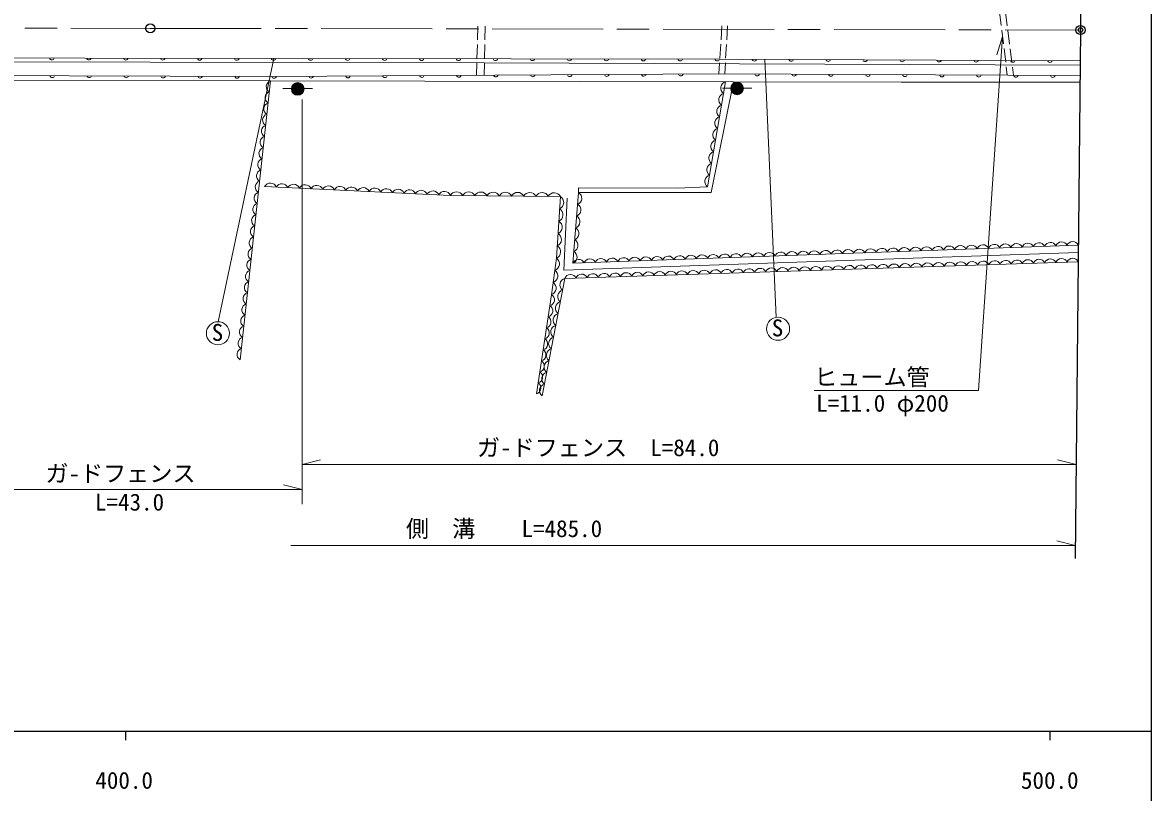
# Model space of a CAD drawing. Units: millimetres, scale not verified. Extents: x 40000 to 680000, y 20000 to 380000.
# Drawn here: x 456854 to 579000, y 198357 to 281625 of the extents above; entities that cross this region are included whole.
import ezdxf
from ezdxf.enums import TextEntityAlignment as Align

# ---------------------------------------------------------------- set-up
doc = ezdxf.new("R2010")
doc.units = ezdxf.units.MM
doc.header["$LTSCALE"] = 1000
doc.header["$PDMODE"] = 32
doc.header["$PDSIZE"] = 500
doc.linetypes.add('CHAIN', pattern=[18.5, 12, -1.5, 3.5, -1.5])
for name, color, linetype, lineweight in [('M-BGD', 7, 'Continuous', 13), ('M-BMK', 2, 'CHAIN', 13), ('M-BMK-SRVR', 3, 'Continuous', 25), ('M-STR-HTXT', 7, 'Continuous', 13), ('M-TTL-BAND', 7, 'Continuous', 25)]:
    doc.layers.add(name, color=color, linetype=linetype, lineweight=lineweight)
doc.layers.add('M-OTRS', color=6, linetype='Continuous')
doc.styles.add('ＭＳ ゴシック', font='')
doc.styles.get('ＭＳ ゴシック').set_extended_font_data('MS Gothic')

msp = doc.modelspace()

# ---------------------------------------------------------------- hatches: boundary and pattern name
at = {"layer": 'M-BGD'}
for points in [[(487311, 274454, 0.97359), (485946, 274490, 0.01338), (485945, 274454, 1)], [(534849, 274499, 0.97359), (533485, 274535, 0.01338), (533484, 274499, 0.41421), (534166, 273816, 0.41421)]]:
    msp.add_hatch(color=256, dxfattribs=at).paths.add_polyline_path(points)

# ---------------------------------------------------------------- linework, layer by layer
for p, q in [((562576, 282794), (562755, 281305)), ((563200, 282760), (563389, 281272)), ((506129, 281251), (506080, 279751)), ((506917, 281248), (506883, 279748)), ((532532, 281272), (532435, 279775)), ((533130, 281268), (533043, 279771)), ((562815, 280808), (562994, 279319)), ((563453, 280776), (563642, 279288)), ((506063, 279252), (506014, 277753)), ((506872, 279249), (506839, 277749)), ((532403, 279277), (532306, 277780)), ((533014, 279272), (532926, 277774)), ((563054, 278823), (563233, 277333)), ((563705, 278792), (563894, 277304)), ((440032, 277392), (487026, 277323)), ((478012, 249270), (484034, 277750)), ((487026, 277323), (506791, 277284)), ((506791, 277284), (571287, 277014)), ((532274, 277281), (532196, 276079)), ((532897, 277275), (532827, 276075)), ((537168, 277652), (538394, 249742)), ((505998, 277253), (505954, 275930)), ((506827, 277249), (506798, 275935)), ((563293, 276837), (563403, 275923)), ((563958, 276808), (564071, 275920)), ((439944, 275427), (483691, 275336)), ((483691, 275336), (480390, 245162)), ((483691, 275336), (533785, 275227)), ((532912, 275229), (530980, 263855)), ((531372, 263244), (533785, 275227)), ((533785, 275227), (551907, 275171)), ((551907, 275171), (571268, 275187)), ((485032, 274490), (485946, 274490)), ((487325, 274490), (488239, 274490)), ((532571, 274535), (533485, 274535)), ((534864, 274535), (535778, 274535)), ((530980, 263855), (527695, 263715)), ((515772, 262619), (515433, 254828)), ((527695, 263715), (517008, 263755)), ((517008, 263755), (517011, 263236)), ((517011, 263236), (531372, 263244)), ((515433, 254828), (571082, 256761))]:
    msp.add_line(p, q, dxfattribs=at)
for points in [[(440023, 277819), (487095, 277745), (532320, 277674), (571292, 277500)], [(440064, 275945), (483713, 275804), (532196, 276079), (571275, 275884)], [(512447, 241458), (514092, 252195), (514631, 256143), (515049, 262812), (503146, 262932), (483048, 263889)], [(571090, 257563), (516400, 255595), (517011, 263236)], [(571071, 255757), (515528, 253960), (513075, 241249)]]:
    msp.add_lwpolyline(points, dxfattribs=at)
for centre, radius in [((486628, 274454), 683), ((534166, 274499), 683), ((477994, 248021), 1250), ((538598, 248509), 1250)]:
    msp.add_circle(centre, radius, dxfattribs=at)
for centre, radius, start, end in [((460023, 277844), 256, 192.59039, 347.22962), ((464023, 277838), 256, 192.59039, 347.22962), ((468023, 277831), 256, 192.59039, 347.22962), ((472023, 277825), 256, 192.59039, 347.22962), ((476023, 277819), 256, 192.59039, 347.22962), ((480023, 277813), 256, 192.59039, 347.22962), ((484023, 277806), 256, 192.59039, 347.22962), ((488023, 277800), 256, 192.59039, 347.22963), ((492023, 277794), 256, 192.59039, 347.22963), ((496023, 277787), 256, 192.59039, 347.22963), ((500023, 277781), 256, 192.59039, 347.22963), ((504023, 277775), 256, 192.59039, 347.22963), ((508023, 277769), 256, 192.59039, 347.22963), ((512023, 277762), 256, 192.59039, 347.22963), ((516023, 277756), 256, 192.59039, 347.22963), ((520023, 277750), 256, 192.59039, 347.22963), ((524023, 277743), 256, 192.59039, 347.22963), ((528023, 277737), 256, 192.59039, 347.22963), ((532023, 277731), 256, 192.59039, 347.22963), ((536023, 277714), 256, 192.42439, 347.06362), ((540023, 277696), 256, 192.42439, 347.06362), ((544023, 277678), 256, 192.42439, 347.06362), ((548023, 277660), 256, 192.42439, 347.06362), ((552023, 277642), 256, 192.42439, 347.06362), ((556023, 277624), 256, 192.42439, 347.06362), ((560023, 277607), 256, 192.42439, 347.06362), ((564022, 277589), 256, 192.42439, 347.06362), ((568022, 277571), 256, 192.42439, 347.06362), ((528063, 276111), 256, 193.00519, 347.64442), ((536329, 276114), 256, 192.39493, 347.03416), ((460064, 275937), 256, 192.49467, 347.1339), ((464064, 275924), 256, 192.49467, 347.1339), ((468064, 275911), 256, 192.49467, 347.1339), ((472064, 275898), 256, 192.49467, 347.1339), ((476064, 275885), 256, 192.49467, 347.1339), ((480064, 275872), 256, 192.49467, 347.1339), ((483884, 274704), 661, 106.99594, 240.51773), ((484064, 275862), 256, 193.00519, 347.64442), ((488064, 275885), 256, 193.00519, 347.64442), ((492064, 275907), 256, 193.00519, 347.64442), ((496064, 275930), 256, 193.00519, 347.64442), ((500063, 275953), 256, 193.00519, 347.64442), ((504063, 275975), 256, 193.00519, 347.64442), ((508063, 275998), 256, 193.00519, 347.64442), ((512063, 276021), 256, 193.00519, 347.64442), ((516063, 276043), 256, 193.00519, 347.64442), ((520063, 276066), 256, 193.00519, 347.64442), ((524063, 276089), 256, 193.00519, 347.64442), ((533113, 274545), 714, 106.42692, 234.29603), ((540329, 276094), 256, 192.39493, 347.03416), ((544329, 276074), 256, 192.39493, 347.03416), ((548329, 276054), 256, 192.39493, 347.03416), ((552329, 276035), 256, 192.39493, 347.03416), ((556329, 276015), 256, 192.39493, 347.03416), ((560329, 275995), 256, 192.39493, 347.03416), ((564328, 275975), 256, 192.39493, 347.03416), ((568328, 275955), 256, 192.39493, 347.03416), ((483752, 273497), 661, 106.99594, 240.51773), ((532899, 273281), 714, 106.42692, 234.29603), ((483620, 272290), 661, 106.99594, 240.51773), ((532684, 272017), 714, 106.42692, 234.29603), ((483488, 271083), 661, 106.99594, 240.51773), ((532469, 270753), 714, 106.42692, 234.29603), ((483356, 269876), 661, 106.99594, 240.51773), ((532255, 269490), 714, 106.42692, 234.29603), ((483224, 268669), 661, 106.99594, 240.51773), ((532040, 268226), 714, 106.42692, 234.29603), ((483092, 267462), 661, 106.99594, 240.51773), ((531826, 266962), 714, 106.42692, 234.29603), ((482960, 266255), 661, 106.99594, 240.51773), ((531611, 265698), 714, 106.42692, 234.29603), ((482828, 265048), 661, 106.99594, 240.51773), ((531396, 264434), 714, 106.42692, 234.29603), ((482696, 263841), 661, 106.99594, 240.51773), ((483662, 263565), 694, 22.3485, 152.19887), ((484918, 263506), 694, 22.3485, 152.19887), ((486174, 263446), 694, 22.3485, 152.19887), ((487430, 263386), 694, 22.3485, 152.19887), ((488686, 263326), 694, 22.3485, 152.19887), ((489942, 263266), 694, 22.3485, 152.19887), ((491199, 263206), 694, 22.3485, 152.19887), ((492455, 263147), 694, 22.3485, 152.19887), ((482564, 262634), 661, 106.99594, 240.51773), ((493711, 263087), 694, 22.3485, 152.19887), ((494967, 263027), 694, 22.3485, 152.19887), ((496223, 262967), 694, 22.3485, 152.19887), ((497479, 262907), 694, 22.3485, 152.19887), ((498735, 262848), 694, 22.3485, 152.19887), ((499992, 262788), 694, 22.3485, 152.19887), ((501248, 262728), 694, 22.3485, 152.19887), ((502504, 262668), 694, 22.3485, 152.19887), ((503804, 262579), 747, 27.08978, 151.75858), ((505126, 262565), 747, 27.08978, 151.75858), ((506449, 262552), 747, 27.08978, 151.75858), ((507772, 262539), 747, 27.08978, 151.75858), ((509094, 262526), 747, 27.08978, 151.75858), ((510417, 262512), 747, 27.08978, 151.75858), ((511739, 262499), 747, 27.08978, 151.75858), ((513062, 262486), 747, 27.08978, 151.75858), ((514385, 262472), 747, 27.08978, 151.75858), ((514650, 262168), 758, 294.60089, 58.21445), ((516651, 262624), 710, 291.32623, 59.53517), ((482432, 261427), 661, 106.99594, 240.51773), ((514566, 260834), 758, 294.60089, 58.21445), ((516549, 261351), 710, 291.32623, 59.53517), ((482299, 260221), 661, 106.99594, 240.51773), ((516447, 260077), 710, 291.32623, 59.53517), ((482167, 259014), 661, 106.99594, 240.51773), ((514482, 259500), 758, 294.60089, 58.21445), ((516345, 258803), 710, 291.32623, 59.53517), ((482035, 257807), 661, 106.99594, 240.51773), ((514399, 258166), 758, 294.60089, 58.21445), ((516244, 257530), 710, 291.32623, 59.53517), ((565630, 257104), 662, 25.38461, 158.73771), ((566846, 257148), 662, 25.38461, 158.73771), ((568061, 257192), 662, 25.38461, 158.73771), ((569276, 257235), 662, 25.38461, 158.73771), ((570492, 257279), 662, 25.38461, 158.73771), ((481903, 256600), 661, 106.99594, 240.51773), ((514315, 256832), 758, 294.60089, 58.21445), ((516142, 256256), 710, 291.32623, 59.53517), ((531601, 255879), 662, 25.38461, 158.73771), ((532816, 255923), 662, 25.38461, 158.73771), ((534032, 255967), 662, 25.38461, 158.73771), ((535247, 256011), 662, 25.38461, 158.73771), ((536462, 256054), 662, 25.38461, 158.73771), ((537678, 256098), 662, 25.38461, 158.73771), ((538893, 256142), 662, 25.38461, 158.73771), ((540108, 256186), 662, 25.38461, 158.73771), ((541324, 256229), 662, 25.38461, 158.73771), ((542539, 256273), 662, 25.38461, 158.73771), ((543754, 256317), 662, 25.38461, 158.73771), ((544970, 256361), 662, 25.38461, 158.73771), ((546185, 256404), 662, 25.38461, 158.73771), ((547400, 256448), 662, 25.38461, 158.73771), ((548616, 256492), 662, 25.38461, 158.73771), ((549831, 256535), 662, 25.38461, 158.73771), ((551046, 256579), 662, 25.38461, 158.73771), ((552262, 256623), 662, 25.38461, 158.73771), ((553477, 256667), 662, 25.38461, 158.73771), ((554692, 256710), 662, 25.38461, 158.73771), ((555908, 256754), 662, 25.38461, 158.73771), ((557123, 256798), 662, 25.38461, 158.73771), ((558338, 256842), 662, 25.38461, 158.73771), ((559554, 256885), 662, 25.38461, 158.73771), ((560769, 256929), 662, 25.38461, 158.73771), ((561984, 256973), 662, 25.38461, 158.73771), ((563200, 257017), 662, 25.38461, 158.73771), ((564415, 257060), 662, 25.38461, 158.73771), ((481771, 255393), 661, 106.99594, 240.51773), ((514193, 255532), 751, 290.1095, 54.36017), ((517017, 255355), 662, 25.38461, 158.73771), ((518233, 255398), 662, 25.38461, 158.73771), ((519448, 255442), 662, 25.38461, 158.73771), ((520663, 255486), 662, 25.38461, 158.73771), ((521879, 255529), 662, 25.38461, 158.73771), ((523094, 255573), 662, 25.38461, 158.73771), ((524309, 255617), 662, 25.38461, 158.73771), ((525525, 255661), 662, 25.38461, 158.73771), ((526740, 255704), 662, 25.38461, 158.73771), ((527955, 255748), 662, 25.38461, 158.73771), ((529170, 255792), 662, 25.38461, 158.73771), ((530386, 255836), 662, 25.38461, 158.73771), ((545119, 254661), 656, 24.82839, 158.87774), ((546327, 254700), 656, 24.82839, 158.87774), ((547534, 254739), 656, 24.82839, 158.87774), ((548742, 254778), 656, 24.82839, 158.87774), ((549949, 254817), 656, 24.82839, 158.87774), ((551156, 254856), 656, 24.82839, 158.87774), ((552364, 254895), 656, 24.82839, 158.87774), ((553571, 254934), 656, 24.82839, 158.87774), ((554779, 254973), 656, 24.82839, 158.87774), ((555986, 255012), 656, 24.82839, 158.87774), ((557194, 255051), 656, 24.82839, 158.87774), ((558401, 255091), 656, 24.82839, 158.87774), ((559609, 255130), 656, 24.82839, 158.87774), ((560816, 255169), 656, 24.82839, 158.87774), ((562024, 255208), 656, 24.82839, 158.87774), ((563231, 255247), 656, 24.82839, 158.87774), ((564439, 255286), 656, 24.82839, 158.87774), ((565646, 255325), 656, 24.82839, 158.87774), ((566854, 255364), 656, 24.82839, 158.87774), ((568061, 255403), 656, 24.82839, 158.87774), ((569269, 255442), 656, 24.82839, 158.87774), ((570476, 255481), 656, 24.82839, 158.87774), ((481639, 254186), 661, 106.99594, 240.51773), ((514013, 254217), 751, 290.1095, 54.36017), ((516140, 253723), 656, 24.82839, 158.87774), ((517347, 253762), 656, 24.82839, 158.87774), ((518555, 253801), 656, 24.82839, 158.87774), ((519762, 253840), 656, 24.82839, 158.87774), ((520970, 253880), 656, 24.82839, 158.87774), ((522177, 253919), 656, 24.82839, 158.87774), ((523385, 253958), 656, 24.82839, 158.87774), ((524592, 253997), 656, 24.82839, 158.87774), ((525800, 254036), 656, 24.82839, 158.87774), ((527007, 254075), 656, 24.82839, 158.87774), ((528215, 254114), 656, 24.82839, 158.87774), ((529422, 254153), 656, 24.82839, 158.87774), ((530629, 254192), 656, 24.82839, 158.87774), ((531837, 254231), 656, 24.82839, 158.87774), ((533044, 254270), 656, 24.82839, 158.87774), ((534252, 254309), 656, 24.82839, 158.87774), ((535459, 254348), 656, 24.82839, 158.87774), ((536667, 254387), 656, 24.82839, 158.87774), ((537874, 254426), 656, 24.82839, 158.87774), ((539082, 254466), 656, 24.82839, 158.87774), ((540289, 254505), 656, 24.82839, 158.87774), ((541497, 254544), 656, 24.82839, 158.87774), ((542704, 254583), 656, 24.82839, 158.87774), ((543912, 254622), 656, 24.82839, 158.87774), ((481507, 252979), 661, 106.99594, 240.51773), ((513834, 252901), 751, 290.1095, 54.36017), ((515723, 253263), 724, 105.64871, 232.51024), ((481375, 251772), 661, 106.99594, 240.51773), ((513749, 251637), 655, 284.21331, 58.36634), ((515478, 251992), 724, 105.64871, 232.51024), ((481243, 250565), 661, 106.99594, 240.51773), ((513566, 250444), 655, 284.21331, 58.36634), ((515233, 250721), 724, 105.64871, 232.51024), ((481111, 249358), 661, 106.99594, 240.51773), ((513383, 249251), 655, 284.21331, 58.36634), ((514987, 249450), 724, 105.64871, 232.51024), ((480979, 248151), 661, 106.99594, 240.51773), ((513200, 248058), 655, 284.21331, 58.36634), ((514742, 248178), 724, 105.64871, 232.51024), ((480847, 246944), 661, 106.99594, 240.51773), ((513018, 246865), 655, 284.21331, 58.36634), ((514497, 246907), 724, 105.64871, 232.51024), ((480715, 245737), 661, 106.99594, 240.51773), ((512835, 245672), 655, 284.21331, 58.36634), ((514252, 245636), 724, 105.64871, 232.51024), ((512652, 244479), 655, 284.21331, 58.36634), ((514006, 244365), 724, 105.64871, 232.51024), ((512469, 243286), 655, 284.21331, 58.36634), ((513761, 243094), 724, 105.64871, 232.51024), ((512286, 242093), 655, 284.21331, 58.36634), ((513516, 241823), 724, 105.64871, 232.51024)]:
    msp.add_arc(centre, radius, start, end, dxfattribs=at)
at = {"layer": 'M-BMK'}
for p, q in [((369587, 281184), (470671, 281002)), ((470671, 281002), (571325, 280821))]:
    msp.add_line(p, q, dxfattribs=at)
at = {"layer": 'M-BMK-SRVR'}
for p, q in [((571902, 337714), (571325, 280821)), ((571325, 280821), (570746, 223660))]:
    msp.add_line(p, q, dxfattribs=at)
for centre in [(470671, 281002), (571325, 280821)]:
    msp.add_circle(centre, 500, dxfattribs=at)
at = {"layer": 'M-OTRS'}
msp.add_point((571325, 280821), dxfattribs=at)
at = {"layer": 'M-STR-HTXT'}
for p, q in [((560303, 241815), (562900, 280104)), ((562900, 280104), (562266, 278142)), ((487095, 229527), (487095, 273301)), ((542508, 241815), (560303, 241815)), ((487095, 233821), (489095, 234321)), ((487095, 233821), (570849, 233821)), ((570849, 233821), (568849, 234321)), ((446819, 231119), (487095, 231119)), ((487095, 231119), (485095, 231619)), ((485874, 225068), (570761, 225068)), ((570761, 225068), (568761, 225568))]:
    msp.add_line(p, q, dxfattribs=at)
at = {"layer": 'M-TTL-BAND'}
for p, q in [((579000, 20000), (579000, 370000)), ((40000, 205000), (579000, 205000)), ((468000, 205000), (468000, 204000)), ((568000, 205000), (568000, 204000))]:
    msp.add_line(p, q, dxfattribs=at)

# ---------------------------------------------------------------- texts
at = {"layer": 'M-BGD', "style": 'ＭＳ ゴシック'}
for p in [(537920, 247136), (477315, 246647)]:
    msp.add_text('S', height=1833, dxfattribs=at).set_placement(p, align=Align.BOTTOM_LEFT)
at = {"layer": 'M-STR-HTXT', "style": 'ＭＳ ゴシック'}
for s, p in [('ヒューム管', (542508, 241815)), ('L=11.0 φ200', (542715, 238986)), ('ガ-ドフェンス\u3000L=84.0', (506020, 234180)), ('ガ-ドフェンス', (459321, 231388)), ('L=43.0', (464687, 228290)), ('側\u3000溝\u3000\u3000L=485.0', (498338, 225426))]:
    msp.add_text(s, height=1833, dxfattribs=at).set_placement(p, align=Align.BOTTOM_LEFT)
at = {"layer": 'M-TTL-BAND', "style": 'ＭＳ ゴシック'}
for s, p in [('400.0', (467844, 198195)), ('500.0', (568000, 198195))]:
    msp.add_text(s, height=1833, dxfattribs=at).set_placement(p, align=Align.BOTTOM_CENTER)

doc.saveas('drawing.dxf')
